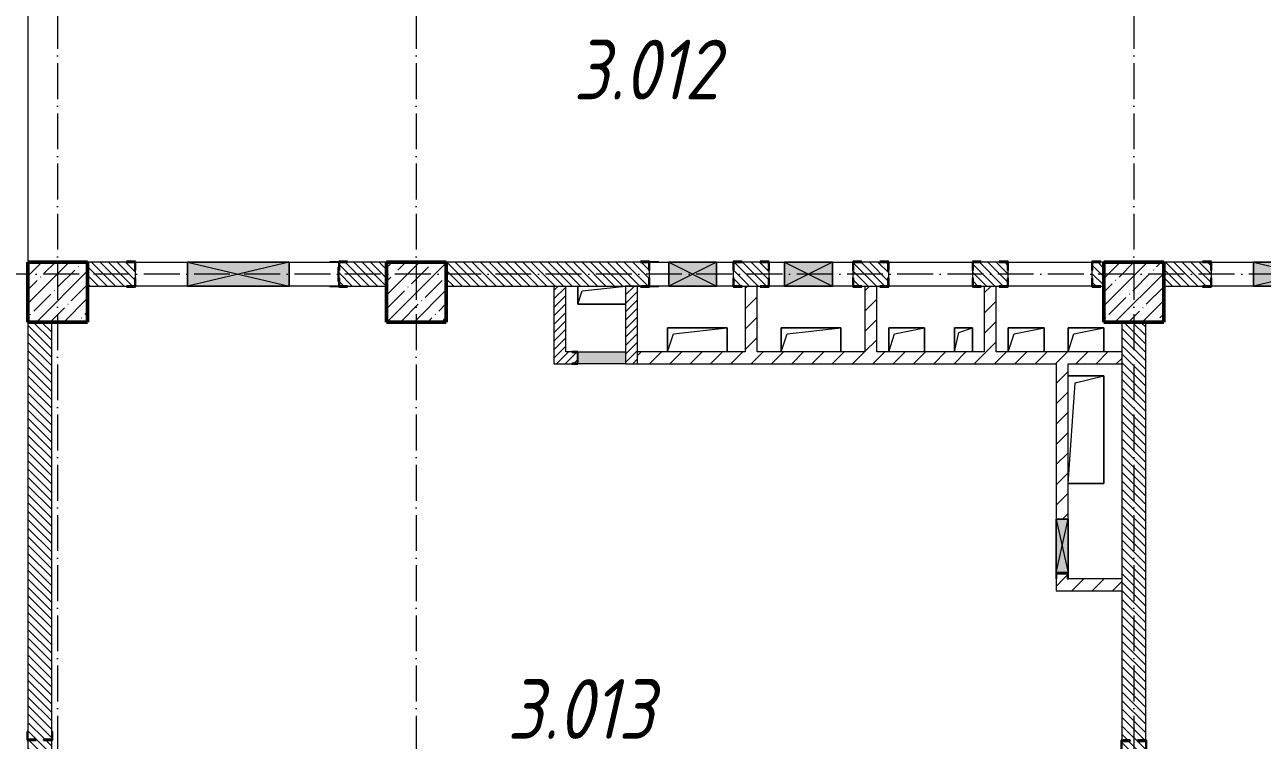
# Model space of a CAD drawing. Header units: millimetres. Extents: x 2294 to 908349, y -83289 to 219220.
# Drawn here: x 210809 to 221159, y 65206 to 71193 of the extents above; entities that cross this region are included whole.
import ezdxf

# ---------------------------------------------------------------- set-up
doc = ezdxf.new("R2010")
doc.units = ezdxf.units.MM
doc.linetypes.add('50_200_ШТРИХ_1Т_ш5_п1_п1_', pattern=[700, 500, -100, 0, -100])
for name, color, linetype, lineweight in [('A-DETL-GENF-OTLN', 7, 'Continuous', 9), ('A-FLOR-____-OTLN', 7, 'Continuous', 9), ('A-GENM-____-MCUT', 7, 'Continuous', 25), ('A-GENM-____-OTLN', 7, 'Continuous', 9), ('A-GENM-____-OTLN-1', 7, 'Continuous', 25), ('A-GLAZ-____-OTLN', 7, 'Continuous', 9), ('A-WALL-____-MCUT', 7, 'Continuous', 13), ('A-WALL-____-PATT-1', 7, 'Continuous', 9), ('A-WALL-FNSH-MCUT-1', 7, 'Continuous', 9), ('I-WALL-____-OTLN', 7, 'Continuous', 9), ('S-COLS-____-MCUT', 7, 'Continuous', 50), ('S-COLS-____-OTLN', 7, 'Continuous', 9), ('S-GRID-____-OTLN-1', 7, '50_200_ШТРИХ_1Т_ш5_п1_п1_', 9), ('Марки помещений', 7, 'Continuous', 9)]:
    doc.layers.add(name, color=color, linetype=linetype, lineweight=lineweight)
doc.styles.add('ISOCPEUR_I_2', font='isocpeui.ttf', dxfattribs={"width": 0.85, "height": 2.3})
doc.styles.add('СПДС', font='isocpeur.ttf', dxfattribs={"width": 0.9})
doc.dimstyles.new('Размера А3', dxfattribs={"dimtxt": 800, "dimasz": 450, "dimexe": 350, "dimexo": 100, "dimgap": 200, "dimtad": 1, "dimdec": 0, "dimrnd": 10, "dimzin": 0, "dimdsep": 46, "dimtxsty": 'СПДС', "dimblk": 'ARROWHEAD_6', "dimcen": 1, "dimclrd": 5, "dimclre": 5, "dimclrt": 5, "dimazin": 0, "dimtfac": 1, "dimtdec": 0, "dimtmove": 2, "dimatfit": 3, "dimfxl": 1, "dimtolj": 1, "dimtzin": 0, "dimarcsym": 0})
pattern_1 = [(135, (165583.507, 6025.276), (-35.35534, -35.35534), [])]
pattern_2 = [(45, (165583.51, 6025.28), (-84.85281, 84.85281), [])]
pattern_3 = [(45, (165583.507, 6025.276), (-35.35534, 35.35534), [])]

# ---------------------------------------------------------------- blocks, each defined once
blk = doc.blocks.new('3osi')
at = {"layer": 'S-GRID-____-OTLN-1', "color": 251, "ltscale": 0.6, "true_color": 0x636466}
for p, q in [((211083.5, 96918.1), (211083.5, 58916.9)), ((214083.5, 96918.1), (214083.5, 58916.9)), ((220083.5, 96918.1), (220083.5, 58916.9)), ((269657.9, 69106.3), (160914.7, 69106.3))]:
    blk.add_line(p, q, dxfattribs=at)
blk = doc.blocks.new('BSC_Колонна _Прямоугольная - 500х500-V19-АР1_План отверстий 3 этажа в осях 1-64_Ю-ЯЯ')
at = {"layer": 'S-COLS-____-OTLN'}
h = blk.add_hatch(dxfattribs=at)
h.set_pattern_fill('FP_26', color=256, style=0, pattern_type=2)
h.set_pattern_definition([(45, (-54500, -62931.04), (-114.04925, 114.04925), []), (45, (-54385.95, -62931.04), (-114.04925, 114.04925), [201.613, -40.323, 3.353, -36.97])])
h.paths.add_polyline_path([(-250, -250), (250, -250), (250, 250), (-250, 250)], flags=0)
at = {"layer": 'S-COLS-____-MCUT'}
for p, q in [((250, 250), (-250, 250)), ((-250, 250), (-250, -250)), ((250, -250), (250, 250)), ((-250, -250), (250, -250))]:
    blk.add_line(p, q, dxfattribs=at)
blk = doc.blocks.new('BSC_Колонна _Прямоугольная - 500х500-V47-АР1_План отверстий 3 этажа в осях 1-64_Ю-ЯЯ')
at = {"layer": 'S-COLS-____-OTLN'}
h = blk.add_hatch(dxfattribs=at)
h.set_pattern_fill('FP_55', color=256, style=0, pattern_type=2)
h.set_pattern_definition([(45, (-48500, -62931.04), (-114.04925, 114.04925), []), (45, (-48385.95, -62931.04), (-114.04925, 114.04925), [201.613, -40.323, 3.353, -36.97])])
h.paths.add_polyline_path([(-250, -250), (250, -250), (250, 250), (-250, 250)], flags=0)
at = {"layer": 'S-COLS-____-MCUT'}
for p, q in [((250, 250), (-250, 250)), ((-250, 250), (-250, -250)), ((250, -250), (250, 250)), ((-250, -250), (250, -250))]:
    blk.add_line(p, q, dxfattribs=at)
blk = doc.blocks.new('BSC_Колонна _Прямоугольная - 500х500-V73-АР1_План отверстий 3 этажа в осях 1-64_Ю-ЯЯ')
at = {"layer": 'S-COLS-____-OTLN'}
h = blk.add_hatch(dxfattribs=at)
h.set_pattern_fill('FP_82', color=256, style=0, pattern_type=2)
h.set_pattern_definition([(45, (-45500, -62931.04), (-114.04925, 114.04925), []), (45, (-45385.95, -62931.04), (-114.04925, 114.04925), [201.613, -40.323, 3.353, -36.97])])
h.paths.add_polyline_path([(-250, -250), (250, -250), (250, 250), (-250, 250)], flags=0)
at = {"layer": 'S-COLS-____-MCUT'}
for p, q in [((250, 250), (-250, 250)), ((-250, 250), (-250, -250)), ((250, -250), (250, 250)), ((-250, -250), (250, -250))]:
    blk.add_line(p, q, dxfattribs=at)
blk = doc.blocks.new('154_Стойка_СКБ_Уголок - СМ-2180_200-28268025-АР1_План отверстий 3 этажа в осях 1-64_Ю-ЯЯ')
at = {"layer": 'A-GENM-____-MCUT'}
for p, q in [((125, 156), (125, 81)), ((200, 156), (125, 156)), ((131, 81), (131, 150)), ((131, 150), (200, 150)), ((200, 150), (200, 156)), ((125, 81), (131, 81)), ((131, 19), (125, 19)), ((125, 19), (125, -56)), ((131, -50), (131, 19)), ((125, -56), (200, -56)), ((200, -50), (131, -50)), ((200, -56), (200, -50))]:
    blk.add_line(p, q, dxfattribs=at)
blk = doc.blocks.new('Стойка_Влож_Уголок_Опорный - Уголок-28213941-АР1_План отверстий 3 этажа в осях 1-64_Ю-ЯЯ')
at = {"layer": 'A-GENM-____-OTLN'}
for p, q in [((-212, -6), (-212, 0)), ((0, 0), (0, -6)), ((-212, -75), (-212, -6)), ((-212, -6), (-206, -6)), ((-212, -75), (-206, -75)), ((-6, -6), (0, -6)), ((-6, -75), (0, -75)), ((0, -6), (0, -75))]:
    blk.add_line(p, q, dxfattribs=at)
blk = doc.blocks.new('Фахверк_СКБ_Уголок - 200_3960_зеркало-28268689-АР1_План отверстий 3 этажа в осях 1-64_Ю-ЯЯ')
at = {"layer": 'A-GENM-____-MCUT'}
for p, q in [((200, 156), (125, 156)), ((125, 156), (125, 81)), ((131, 81), (131, 150)), ((131, 150), (200, 150)), ((200, 150), (200, 156)), ((125, 81), (131, 81)), ((131, 19), (125, 19)), ((125, 19), (125, -56)), ((131, -50), (131, 19)), ((125, -56), (200, -56)), ((200, -50), (131, -50)), ((200, -56), (200, -50))]:
    blk.add_line(p, q, dxfattribs=at)
blk = doc.blocks.new('Фахверк_СКБ_Уголок - 200_3960-28268576-АР1_План отверстий 3 этажа в осях 1-64_Ю-ЯЯ')
at = {"layer": 'A-GENM-____-MCUT'}
for p, q in [((200, 156), (125, 156)), ((125, 156), (125, 81)), ((131, 81), (131, 150)), ((131, 150), (200, 150)), ((200, 150), (200, 156)), ((125, 81), (131, 81)), ((131, 19), (125, 19)), ((125, 19), (125, -56)), ((131, -50), (131, 19)), ((125, -56), (200, -56)), ((200, -50), (131, -50)), ((200, -56), (200, -50))]:
    blk.add_line(p, q, dxfattribs=at)
blk = doc.blocks.new('154_Стойка_СКБ_Уголок - СМ-2480_200-28346303-АР1_План отверстий 3 этажа в осях 1-64_Ю-ЯЯ')
at = {"layer": 'A-GENM-____-MCUT'}
for p, q in [((125, 156), (125, 81)), ((200, 156), (125, 156)), ((131, 81), (131, 150)), ((131, 150), (200, 150)), ((200, 150), (200, 156)), ((125, 81), (131, 81)), ((131, 19), (125, 19)), ((125, 19), (125, -56)), ((131, -50), (131, 19)), ((125, -56), (200, -56)), ((200, -50), (131, -50)), ((200, -56), (200, -50))]:
    blk.add_line(p, q, dxfattribs=at)
blk = doc.blocks.new('Стойка_Влож_Полоса боковая - Полоса-V164-АР1_План отверстий 3 этажа в осях 1-64_Ю-ЯЯ')
at = {"layer": 'A-GENM-____-OTLN'}
for p, q in [((-5, 60), (0, 60)), ((-5, -60), (-5, 60)), ((0, 31), (0, -31)), ((0, -60), (-5, -60))]:
    blk.add_line(p, q, dxfattribs=at)
blk = doc.blocks.new('Фахверк_СКБ_Уголок - 200_3550-28187522-АР1_План отверстий 3 этажа в осях 1-64_Ю-ЯЯ')
at = {"layer": 'A-GENM-____-MCUT'}
for p, q in [((125, 156), (50, 156)), ((50, 156), (50, 150)), ((50, 150), (119, 150)), ((119, 150), (119, 81)), ((125, 81), (125, 156)), ((119, 81), (125, 81)), ((125, 19), (119, 19)), ((119, 19), (119, -50)), ((125, -56), (125, 19)), ((119, -50), (50, -50)), ((50, -50), (50, -56)), ((50, -56), (125, -56))]:
    blk.add_line(p, q, dxfattribs=at)
blk = doc.blocks.new('AR_Отверстие Ниша - Лючок-32405342-АР1_План отверстий 3 этажа в осях 1-64_Ю-ЯЯ')
at = {"layer": 'A-GLAZ-____-OTLN'}
blk.add_hatch(color=256, dxfattribs=at).paths.add_polyline_path([(-200, 50), (-200, -50), (200, -50), (200, 50)], flags=0)
for p, q in [((-200, 50), (200, 50)), ((-200, -50), (-200, 50)), ((200, -50), (-200, -50))]:
    blk.add_line(p, q, dxfattribs=at)
blk = doc.blocks.new('154_Фахверк_СКБ_Швеллер - Тип_100_3960-28331862-АР1_План отверстий 3 этажа в осях 1-64_Ю-ЯЯ')
at = {"layer": 'A-GENM-____-MCUT'}
for p, q in [((175, 50), (125, 50)), ((125, 50), (125, -50)), ((128, 47), (175, 47)), ((128, -47), (128, 47)), ((175, 47), (175, 50)), ((125, -50), (175, -50)), ((175, -47), (128, -47)), ((175, -50), (175, -47))]:
    blk.add_line(p, q, dxfattribs=at)
blk = doc.blocks.new('AR_Отверстие прямоугольное _в плите_ - AR_Отверстие прямоугольное _в плите_-V165-АР1_План отверстий 3 этажа в осях 1-64_Ю-ЯЯ')
at = {"layer": 'A-GENM-____-OTLN'}
for p, q in [((250, 100), (-250, 100)), ((-250, 100), (-250, -100)), ((-250, -100), (-200, 50)), ((-200, 50), (250, 100)), ((250, -100), (250, 100))]:
    blk.add_line(p, q, dxfattribs=at)
blk = doc.blocks.new('AR_Отверстие прямоугольное _в плите_ - AR_Отверстие прямоугольное _в плите_-30423629-АР1_План отверстий 3 этажа в осях 1-64_Ю-ЯЯ')
at = {"layer": 'A-GENM-____-OTLN'}
for p, q in [((150, 100), (-150, 100)), ((-150, 100), (-150, -100)), ((-150, -100), (-100, 50)), ((-100, 50), (150, 100)), ((150, -100), (150, 100))]:
    blk.add_line(p, q, dxfattribs=at)
blk = doc.blocks.new('AR_Отверстие прямоугольное _в плите_ - AR_Отверстие прямоугольное _в плите_-30423631-АР1_План отверстий 3 этажа в осях 1-64_Ю-ЯЯ')
at = {"layer": 'A-GENM-____-OTLN'}
for p, q in [((75, 100), (-75, 100)), ((-75, 100), (-75, -100)), ((-75, -100), (-37, 63)), ((-37, 63), (75, 100)), ((75, -100), (75, 100))]:
    blk.add_line(p, q, dxfattribs=at)
blk = doc.blocks.new('AR_Отверстие прямоугольное _в плите_ - AR_Отверстие прямоугольное _в плите_-V166-АР1_План отверстий 3 этажа в осях 1-64_Ю-ЯЯ')
at = {"layer": 'A-GENM-____-OTLN'}
for p, q in [((-200, 75), (-200, -75)), ((-200, -75), (-163, 37)), ((-163, 37), (200, 75)), ((-200, -75), (200, -75))]:
    blk.add_line(p, q, dxfattribs=at)
blk = doc.blocks.new('AR_Отверстие прямоугольное _в плите_ - AR_Отверстие прямоугольное _в плите_-30552588-АР1_План отверстий 3 этажа в осях 1-64_Ю-ЯЯ')
at = {"layer": 'A-GENM-____-OTLN'}
for p, q in [((150, 450), (-150, 450)), ((-90, 390), (150, 450)), ((150, -450), (150, 450)), ((-150, -450), (-90, 390)), ((-150, -450), (150, -450))]:
    blk.add_line(p, q, dxfattribs=at)
blk = doc.blocks.new('AR_Отверстие прямоугольное _в стене_ - AR_Отверстие прямоугольное _в стене__ЭОМ-36421304-АР1_План отверстий 3 этажа в осях 1-64_Ю-ЯЯ')
at = {"layer": 'A-GLAZ-____-OTLN'}
blk.add_hatch(color=256, dxfattribs=at).paths.add_polyline_path([(200, -100), (200, 100), (-200, 100), (-200, -100)], flags=0)
at = {"layer": 'A-DETL-GENF-OTLN'}
for p, q in [((-200, -100), (-200, 100)), ((-200, 100), (200, 100)), ((200, 100), (-200, -100)), ((-200, 100), (200, -100)), ((200, 100), (-200, 100)), ((-200, 100), (-200, -100)), ((200, 100), (200, -100)), ((200, -100), (200, 100)), ((200, -100), (-200, -100)), ((-200, -100), (200, -100))]:
    blk.add_line(p, q, dxfattribs=at)
blk = doc.blocks.new('AR_Отверстие прямоугольное _в стене_ - AR_Отверстие прямоугольное _в стене__ЭОМ-36415555-АР1_План отверстий 3 этажа в осях 1-64_Ю-ЯЯ')
at = {"layer": 'A-GLAZ-____-OTLN'}
blk.add_hatch(color=256, dxfattribs=at).paths.add_polyline_path([(200, -100), (200, 100), (-200, 100), (-200, -100)], flags=0)
at = {"layer": 'A-DETL-GENF-OTLN'}
for p, q in [((-200, -100), (-200, 100)), ((-200, 100), (200, 100)), ((200, 100), (-200, -100)), ((-200, 100), (200, -100)), ((200, 100), (-200, 100)), ((-200, 100), (-200, -100)), ((200, 100), (200, -100)), ((200, -100), (200, 100)), ((200, -100), (-200, -100)), ((-200, -100), (200, -100))]:
    blk.add_line(p, q, dxfattribs=at)
blk = doc.blocks.new('AR_Отверстие прямоугольное _в стене_ - AR_Отверстие прямоугольное _в стене__ОВ-36928954-АР1_План отверстий 3 этажа в осях 1-64_Ю-ЯЯ')
at = {"layer": 'A-GLAZ-____-OTLN'}
blk.add_hatch(color=256, dxfattribs=at).paths.add_polyline_path([(-225, 50), (-225, -50), (225, -50), (225, 50)], flags=0)
at = {"layer": 'A-DETL-GENF-OTLN'}
for p, q in [((-225, 50), (225, 50)), ((225, 50), (-225, -50)), ((-225, 50), (225, -50)), ((225, 50), (-225, 50)), ((225, 50), (225, -50)), ((225, -50), (225, 50)), ((225, -50), (-225, -50)), ((-225, -50), (225, -50))]:
    blk.add_line(p, q, dxfattribs=at)
blk = doc.blocks.new('AR_Отверстие прямоугольное _в стене_ - AR_Отверстие прямоугольное _в стене__ОВ-36927705-АР1_План отверстий 3 этажа в осях 1-64_Ю-ЯЯ')
at = {"layer": 'A-GLAZ-____-OTLN'}
blk.add_hatch(color=256, dxfattribs=at).paths.add_polyline_path([(425, -100), (425, 100), (-425, 100), (-425, -100)], flags=0)
at = {"layer": 'A-DETL-GENF-OTLN'}
for p, q in [((-425, -100), (-425, 100)), ((-425, 100), (425, 100)), ((425, 100), (-425, -100)), ((-425, 100), (425, -100)), ((425, 100), (-425, 100)), ((-425, 100), (-425, -100)), ((425, 100), (425, -100)), ((425, -100), (425, 100)), ((425, -100), (-425, -100)), ((-425, -100), (425, -100))]:
    blk.add_line(p, q, dxfattribs=at)
blk = doc.blocks.new('154_Фахверк_СКБ_Швеллер - Тип_100_3960_зеркало-36793856-АР1_План отверстий 3 этажа в осях 1-64_Ю-ЯЯ')
at = {"layer": 'A-GENM-____-MCUT'}
for p, q in [((175, 50), (125, 50)), ((125, 50), (125, -50)), ((128, 47), (175, 47)), ((128, -47), (128, 47)), ((175, 47), (175, 50)), ((125, -50), (175, -50)), ((175, -47), (128, -47)), ((175, -50), (175, -47))]:
    blk.add_line(p, q, dxfattribs=at)
blk = doc.blocks.new('3floor')
at = {"layer": 'A-WALL-____-PATT-1'}
h = blk.add_hatch(dxfattribs=at)
h.set_pattern_fill('FP_9', color=256, style=0, pattern_type=2)
h.set_pattern_definition(pattern_1)
h.paths.add_polyline_path([(211334, 69006), (211728, 69006), (211728, 69075), (211734, 69075), (211734, 69137), (211728, 69137), (211728, 69206), (211334, 69206)], flags=0)
h.paths.add_polyline_path([(213440, 69006), (213834, 69006), (213834, 69206), (213440, 69206), (213440, 69137), (213434, 69137), (213434, 69075), (213440, 69075), (213440, 69046)], flags=0)
h = blk.add_hatch(dxfattribs=at)
h.set_pattern_fill('FP_9', color=256, style=0, pattern_type=2)
h.set_pattern_definition(pattern_1)
h.paths.add_polyline_path([(219809, 69006), (219834, 69006), (219834, 69206), (219740, 69206), (219740, 69137), (219734, 69137), (219734, 69075), (219740, 69075), (219740, 69006)], flags=0)
h.paths.add_polyline_path([(216959, 69006), (217028, 69006), (217028, 69075), (217034, 69075), (217034, 69137), (217028, 69137), (217028, 69206), (216740, 69206), (216740, 69137), (216734, 69137), (216734, 69075), (216740, 69075), (216740, 69006), (216826, 69006)], flags=0)
h.paths.add_polyline_path([(219028, 69006), (219028, 69075), (219034, 69075), (219034, 69137), (219028, 69137), (219028, 69206), (218740, 69206), (218740, 69137), (218734, 69137), (218734, 69075), (218740, 69075), (218740, 69006), (218959, 69006)], flags=0)
h.paths.add_polyline_path([(216028, 69006), (216028, 69075), (216034, 69075), (216034, 69137), (216028, 69137), (216028, 69206), (214334, 69206), (214334, 69006), (215959, 69006)], flags=0)
h.paths.add_polyline_path([(217959, 69006), (218028, 69006), (218028, 69075), (218034, 69075), (218034, 69137), (218028, 69137), (218028, 69206), (217740, 69206), (217740, 69137), (217734, 69137), (217734, 69075), (217740, 69075), (217740, 69006), (217809, 69006)], flags=0)
h = blk.add_hatch(dxfattribs=at)
h.set_pattern_fill('FP_9', color=256, style=0, pattern_type=2)
h.set_pattern_definition(pattern_1)
h.paths.add_polyline_path([(222440, 69006), (222834, 69006), (222834, 69206), (222440, 69206), (222440, 69137), (222434, 69137), (222434, 69075), (222440, 69075), (222440, 69046)], flags=0)
h.paths.add_polyline_path([(220361, 69006), (220728, 69006), (220728, 69075), (220734, 69075), (220734, 69137), (220728, 69137), (220728, 69206), (220334, 69206), (220334, 69006)], flags=0)
h = blk.add_hatch(dxfattribs=at)
h.set_pattern_fill('FP_8', color=256, style=0, pattern_type=2)
h.set_pattern_definition(pattern_3)
h.paths.add_polyline_path([(215334, 68356), (215334, 69006), (215234, 69006), (215234, 68356)], flags=0)
h = blk.add_hatch(dxfattribs=at)
h.set_pattern_fill('FP_8', color=256, style=0, pattern_type=2)
h.set_pattern_definition(pattern_3)
h.paths.add_polyline_path([(215934, 68356), (215934, 69006), (215834, 69006), (215834, 68356)], flags=0)
h = blk.add_hatch(dxfattribs=at)
h.set_pattern_fill('FP_7', color=256, style=0, pattern_type=2)
h.set_pattern_definition(pattern_2)
h.paths.add_polyline_path([(216934, 68456), (216934, 69006), (216834, 69006), (216834, 68456)], flags=0)
h = blk.add_hatch(dxfattribs=at)
h.set_pattern_fill('FP_7', color=256, style=0, pattern_type=2)
h.set_pattern_definition(pattern_2)
h.paths.add_polyline_path([(217934, 68456), (217934, 69006), (217834, 69006), (217834, 68456)], flags=0)
h = blk.add_hatch(dxfattribs=at)
h.set_pattern_fill('FP_7', color=256, style=0, pattern_type=2)
h.set_pattern_definition(pattern_2)
h.paths.add_polyline_path([(218934, 68456), (218934, 69006), (218834, 69006), (218834, 68456)], flags=0)
h = blk.add_hatch(dxfattribs=at)
h.set_pattern_fill('FP_9', color=256, style=0, pattern_type=2)
h.set_pattern_definition(pattern_1)
h.paths.add_polyline_path([(210834, 61706), (211034, 61706), (211034, 65206), (210965, 65206), (210965, 65212), (211034, 65212), (211034, 68706), (210834, 68706), (210834, 65212), (210903, 65212), (210903, 65206), (210834, 65206), (210834, 63249)], flags=0)
h = blk.add_hatch(dxfattribs=at)
h.set_pattern_fill('FP_9', color=256, style=0, pattern_type=2)
h.set_pattern_definition(pattern_1)
h.paths.add_polyline_path([(220184, 61706), (220184, 65200), (220115, 65200), (220115, 65206), (220184, 65206), (220184, 68706), (219984, 68706), (219984, 65206), (220053, 65206), (220053, 65200), (219984, 65200), (219984, 61706)], flags=0)
h = blk.add_hatch(dxfattribs=at)
h.set_pattern_fill('FP_8', color=256, style=0, pattern_type=2)
h.set_pattern_definition(pattern_3)
h.paths.add_polyline_path([(215384, 68356), (215384, 68359), (215431, 68359), (215431, 68453), (215384, 68453), (215384, 68456), (215334, 68456), (215334, 68356)], flags=0)
h = blk.add_hatch(dxfattribs=at)
h.set_pattern_fill('FP_7', color=256, style=0, pattern_type=2)
h.set_pattern_definition(pattern_2)
h.paths.add_polyline_path([(219534, 68356), (219984, 68356), (219984, 68456), (215934, 68456), (215934, 68356), (219477, 68356)], flags=0)
h = blk.add_hatch(dxfattribs=at)
h.set_pattern_fill('FP_7', color=256, style=0, pattern_type=2)
h.set_pattern_definition(pattern_2)
h.paths.add_polyline_path([(219531, 66556), (219531, 66603), (219437, 66603), (219437, 66556), (219484, 66556)], flags=0)
h.paths.add_polyline_path([(219434, 67056), (219534, 67056), (219534, 68356), (219434, 68356), (219434, 68092)], flags=0)
h = blk.add_hatch(dxfattribs=at)
h.set_pattern_fill('FP_7', color=256, style=0, pattern_type=2)
h.set_pattern_definition(pattern_2)
h.paths.add_polyline_path([(219434, 66456), (219984, 66456), (219984, 66556), (219434, 66556), (219434, 66478)], flags=0)
at = {"layer": 'A-FLOR-____-OTLN'}
for p, q in [((210834, 73306), (210834, 69206)), ((215434, 68856), (215434, 69006)), ((215834, 68856), (215434, 68856)), ((216184, 68656), (216684, 68656)), ((216184, 68456), (216184, 68656)), ((216684, 68656), (216684, 68456)), ((217134, 68656), (217634, 68656)), ((217134, 68456), (217134, 68656)), ((217634, 68656), (217634, 68456)), ((218034, 68656), (218334, 68656)), ((218034, 68456), (218034, 68656)), ((218334, 68656), (218334, 68456)), ((218584, 68656), (218734, 68656)), ((218584, 68456), (218584, 68656)), ((218734, 68656), (218734, 68456)), ((219034, 68656), (219334, 68656)), ((219034, 68456), (219034, 68656)), ((219334, 68656), (219334, 68456)), ((219534, 68656), (219834, 68656)), ((219534, 68456), (219534, 68656)), ((219834, 68656), (219834, 68456)), ((219534, 68256), (219834, 68256)), ((219834, 68256), (219834, 67356)), ((219834, 67356), (219534, 67356))]:
    blk.add_line(p, q, dxfattribs=at)
at = {"layer": 'A-WALL-____-MCUT'}
for p, q in [((211659, 69206), (211334, 69206)), ((213834, 69206), (213509, 69206)), ((215959, 69206), (214334, 69206)), ((216959, 69206), (216809, 69206)), ((217959, 69206), (217809, 69206)), ((218959, 69206), (218809, 69206)), ((219834, 69206), (219809, 69206)), ((220659, 69206), (220334, 69206)), ((211734, 69075), (211734, 69137)), ((216034, 69075), (216034, 69137)), ((216734, 69137), (216734, 69075)), ((217034, 69075), (217034, 69137)), ((217734, 69137), (217734, 69075)), ((218034, 69075), (218034, 69137)), ((218734, 69137), (218734, 69075)), ((219034, 69075), (219034, 69137)), ((219734, 69137), (219734, 69075)), ((220734, 69075), (220734, 69137)), ((211334, 69006), (211659, 69006)), ((213509, 69006), (213834, 69006)), ((214334, 69006), (215959, 69006)), ((216809, 69006), (216959, 69006)), ((217809, 69006), (217959, 69006)), ((218809, 69006), (218959, 69006)), ((219809, 69006), (219834, 69006)), ((220334, 69006), (220659, 69006)), ((210834, 68706), (210834, 65281)), ((211034, 65281), (211034, 68706)), ((219984, 68706), (219984, 65206)), ((220184, 65206), (220184, 68706)), ((210834, 65206), (210834, 61706)), ((211034, 61706), (211034, 65206))]:
    blk.add_line(p, q, dxfattribs=at)
at = {"layer": 'A-WALL-FNSH-MCUT-1'}
for p, q in [((215234, 69006), (215234, 68356)), ((215334, 68456), (215334, 69006)), ((215934, 69006), (215834, 69006)), ((215834, 69006), (215834, 68456)), ((215934, 68356), (215934, 69006)), ((216834, 69006), (216834, 68456)), ((216934, 68456), (216934, 69006)), ((217834, 69006), (217834, 68456)), ((217934, 68456), (217934, 69006)), ((218834, 69006), (218834, 68456)), ((218934, 68456), (218934, 69006)), ((215384, 68456), (215334, 68456)), ((216834, 68456), (215934, 68456)), ((217834, 68456), (216934, 68456)), ((218834, 68456), (217934, 68456)), ((219984, 68456), (218934, 68456)), ((215234, 68356), (215384, 68356)), ((215834, 68356), (219434, 68356)), ((219434, 68356), (219434, 67056)), ((219534, 67056), (219534, 68356)), ((219534, 68356), (219984, 68356)), ((219434, 66556), (219434, 66456)), ((219984, 66556), (219534, 66556)), ((219434, 66456), (219984, 66456))]:
    blk.add_line(p, q, dxfattribs=at)
at = {"layer": 'I-WALL-____-OTLN'}
for p, q in [((211734, 69206), (212169, 69206)), ((213019, 69206), (213434, 69206)), ((216034, 69206), (216194, 69206)), ((216594, 69206), (216734, 69206)), ((217034, 69206), (217164, 69206)), ((217564, 69206), (217734, 69206)), ((218034, 69206), (218734, 69206)), ((219034, 69206), (219734, 69206)), ((220734, 69206), (221084, 69206)), ((212169, 69006), (211734, 69006)), ((213434, 69006), (213019, 69006)), ((216194, 69006), (216034, 69006)), ((216734, 69006), (216594, 69006)), ((217164, 69006), (217034, 69006)), ((217734, 69006), (217564, 69006)), ((218734, 69006), (218034, 69006)), ((219734, 69006), (219034, 69006)), ((221084, 69006), (220734, 69006))]:
    blk.add_line(p, q, dxfattribs=at)
at = {"layer": 'A-GENM-____-OTLN'}
for p, rotation in [((213434, 69000), 269.9999999999996), ((216034, 69212), 89.99999999999955)]:
    blk.add_blockref('Стойка_Влож_Уголок_Опорный - Уголок-28213941-АР1_План отверстий 3 этажа в осях 1-64_Ю-ЯЯ', p, dxfattribs=dict(at, rotation=rotation))
for name, p in [('Стойка_Влож_Полоса боковая - Полоса-V164-АР1_План отверстий 3 этажа в осях 1-64_Ю-ЯЯ', (213434, 69106)), ('AR_Отверстие прямоугольное _в плите_ - AR_Отверстие прямоугольное _в плите_-V166-АР1_План отверстий 3 этажа в осях 1-64_Ю-ЯЯ', (215634, 68931)), ('AR_Отверстие прямоугольное _в плите_ - AR_Отверстие прямоугольное _в плите_-V165-АР1_План отверстий 3 этажа в осях 1-64_Ю-ЯЯ', (216434, 68556)), ('AR_Отверстие прямоугольное _в плите_ - AR_Отверстие прямоугольное _в плите_-V165-АР1_План отверстий 3 этажа в осях 1-64_Ю-ЯЯ', (217384, 68556)), ('AR_Отверстие прямоугольное _в плите_ - AR_Отверстие прямоугольное _в плите_-30423629-АР1_План отверстий 3 этажа в осях 1-64_Ю-ЯЯ', (218184, 68556)), ('AR_Отверстие прямоугольное _в плите_ - AR_Отверстие прямоугольное _в плите_-30423631-АР1_План отверстий 3 этажа в осях 1-64_Ю-ЯЯ', (218659, 68556)), ('AR_Отверстие прямоугольное _в плите_ - AR_Отверстие прямоугольное _в плите_-30423629-АР1_План отверстий 3 этажа в осях 1-64_Ю-ЯЯ', (219184, 68556)), ('AR_Отверстие прямоугольное _в плите_ - AR_Отверстие прямоугольное _в плите_-30423629-АР1_План отверстий 3 этажа в осях 1-64_Ю-ЯЯ', (219684, 68556)), ('AR_Отверстие прямоугольное _в плите_ - AR_Отверстие прямоугольное _в плите_-30552588-АР1_План отверстий 3 этажа в осях 1-64_Ю-ЯЯ', (219684, 67806))]:
    blk.add_blockref(name, p, dxfattribs=at)
at = {"layer": 'A-GENM-____-OTLN-1'}
for name, p, rotation in [('Фахверк_СКБ_Уголок - 200_3960-28268576-АР1_План отверстий 3 этажа в осях 1-64_Ю-ЯЯ', (211859, 69156), 180), ('154_Стойка_СКБ_Уголок - СМ-2180_200-28268025-АР1_План отверстий 3 этажа в осях 1-64_Ю-ЯЯ', (216159, 69156), 180), ('Фахверк_СКБ_Уголок - 200_3960-28268576-АР1_План отверстий 3 этажа в осях 1-64_Ю-ЯЯ', (217159, 69156), 180), ('Фахверк_СКБ_Уголок - 200_3960-28268576-АР1_План отверстий 3 этажа в осях 1-64_Ю-ЯЯ', (218159, 69156), 180), ('Фахверк_СКБ_Уголок - 200_3960-28268576-АР1_План отверстий 3 этажа в осях 1-64_Ю-ЯЯ', (219159, 69156), 180), ('Фахверк_СКБ_Уголок - 200_3960-28268576-АР1_План отверстий 3 этажа в осях 1-64_Ю-ЯЯ', (220859, 69156), 180), ('154_Фахверк_СКБ_Швеллер - Тип_100_3960-28331862-АР1_План отверстий 3 этажа в осях 1-64_Ю-ЯЯ', (215559, 68406), 180), ('154_Фахверк_СКБ_Швеллер - Тип_100_3960_зеркало-36793856-АР1_План отверстий 3 этажа в осях 1-64_Ю-ЯЯ', (219484, 66731), 270), ('Фахверк_СКБ_Уголок - 200_3550-28187522-АР1_План отверстий 3 этажа в осях 1-64_Ю-ЯЯ', (210884, 65331), 269.9999999999999), ('Фахверк_СКБ_Уголок - 200_3550-28187522-АР1_План отверстий 3 этажа в осях 1-64_Ю-ЯЯ', (220134, 65081), 90.00000000000006)]:
    blk.add_blockref(name, p, dxfattribs=dict(at, rotation=rotation))
for name, p in [('154_Стойка_СКБ_Уголок - СМ-2480_200-28346303-АР1_План отверстий 3 этажа в осях 1-64_Ю-ЯЯ', (213309, 69056)), ('Фахверк_СКБ_Уголок - 200_3960_зеркало-28268689-АР1_План отверстий 3 этажа в осях 1-64_Ю-ЯЯ', (216609, 69056)), ('Фахверк_СКБ_Уголок - 200_3960_зеркало-28268689-АР1_План отверстий 3 этажа в осях 1-64_Ю-ЯЯ', (217609, 69056)), ('Фахверк_СКБ_Уголок - 200_3960_зеркало-28268689-АР1_План отверстий 3 этажа в осях 1-64_Ю-ЯЯ', (218609, 69056)), ('Фахверк_СКБ_Уголок - 200_3960_зеркало-28268689-АР1_План отверстий 3 этажа в осях 1-64_Ю-ЯЯ', (219609, 69056))]:
    blk.add_blockref(name, p, dxfattribs=at)
at = {"layer": 'A-GLAZ-____-OTLN'}
for name, p in [('AR_Отверстие прямоугольное _в стене_ - AR_Отверстие прямоугольное _в стене__ОВ-36927705-АР1_План отверстий 3 этажа в осях 1-64_Ю-ЯЯ', (212594, 69106)), ('AR_Отверстие прямоугольное _в стене_ - AR_Отверстие прямоугольное _в стене__ЭОМ-36421304-АР1_План отверстий 3 этажа в осях 1-64_Ю-ЯЯ', (216394, 69106)), ('AR_Отверстие прямоугольное _в стене_ - AR_Отверстие прямоугольное _в стене__ЭОМ-36415555-АР1_План отверстий 3 этажа в осях 1-64_Ю-ЯЯ', (217364, 69106)), ('AR_Отверстие прямоугольное _в стене_ - AR_Отверстие прямоугольное _в стене__ОВ-36927705-АР1_План отверстий 3 этажа в осях 1-64_Ю-ЯЯ', (221509, 69106))]:
    blk.add_blockref(name, p, dxfattribs=at)
for name, p, rotation in [('AR_Отверстие Ниша - Лючок-32405342-АР1_План отверстий 3 этажа в осях 1-64_Ю-ЯЯ', (215634, 68406), 180), ('AR_Отверстие прямоугольное _в стене_ - AR_Отверстие прямоугольное _в стене__ОВ-36928954-АР1_План отверстий 3 этажа в осях 1-64_Ю-ЯЯ', (219484, 66831), 90)]:
    blk.add_blockref(name, p, dxfattribs=dict(at, rotation=rotation))
at = {"layer": 'S-COLS-____-OTLN'}
for name, p in [('BSC_Колонна _Прямоугольная - 500х500-V73-АР1_План отверстий 3 этажа в осях 1-64_Ю-ЯЯ', (211084, 68956)), ('BSC_Колонна _Прямоугольная - 500х500-V47-АР1_План отверстий 3 этажа в осях 1-64_Ю-ЯЯ', (214084, 68956)), ('BSC_Колонна _Прямоугольная - 500х500-V19-АР1_План отверстий 3 этажа в осях 1-64_Ю-ЯЯ', (220084, 68956))]:
    blk.add_blockref(name, p, dxfattribs=at)
at = {"layer": 'Марки помещений', "char_height": 500, "width": 737.55, "attachment_point": 1, "style": 'ISOCPEUR_I_2'}
for s, insert in [('3.012', (215397, 71068)), ('3.013', (214844, 65718))]:
    blk.add_mtext(s, dxfattribs=dict(at, insert=insert))
blk = doc.blocks.new('ARROWHEAD_6')
at = {"color": 0, "linetype": 'Continuous'}
for p, q in [((-0.5, -0.5), (0.5, 0.5)), ((0, 0), (-1, 0))]:
    blk.add_line(p, q, dxfattribs=at)
blk = doc.blocks.new('*D2459')
at = {"color": 5, "lineweight": -2, "transparency": 16777216}
for p, q in [((210734, 73556), (209333, 73556)), ((209683, 69656), (209683, 73106)), ((210684, 69206), (209333, 69206))]:
    blk.add_line(p, q, dxfattribs=at)
at = {"layer": 'Defpoints', "color": 0, "transparency": 16777216}
for p in [(209683, 73556), (210834, 73556), (210784, 69206)]:
    blk.add_point(p, dxfattribs=at)
at = {"color": 5, "lineweight": -2, "transparency": 16777216, "xscale": 450, "yscale": 450, "zscale": 450}
for p, rotation in [((209683, 73556), 90), ((209683, 69206), 270)]:
    blk.add_blockref('ARROWHEAD_6', p, dxfattribs=dict(at, rotation=rotation))
at = {"color": 5, "transparency": 16777216, "insert": (209083, 71381), "char_height": 800, "attachment_point": 5, "rotation": 90, "style": 'СПДС'}
blk.add_mtext('\\A1;4350', dxfattribs=at)

msp = doc.modelspace()

# ---------------------------------------------------------------- block references
for name in ['3osi', '3floor']:
    msp.add_blockref(name, (0, 0))

# ---------------------------------------------------------------- dimensions: what is measured, and where the dimension line sits
at = {"color": 5}
dim = msp.add_linear_dim(base=(209683.1, 73556.3), p1=(210783.5, 69206.3), p2=(210833.5, 73556.3), angle=90, dimstyle='Размера А3', dxfattribs=at)
dim.commit()
dim.dimension.update_dxf_attribs({"geometry": '*D2459', "text_midpoint": (209083.1, 71381.3)})

doc.saveas('drawing.dxf')
